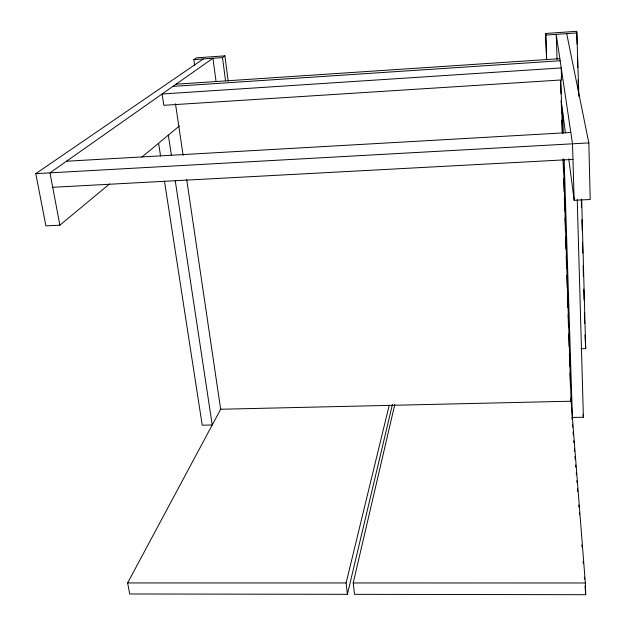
<?xml version="1.0" encoding="UTF-8"?>
<svg xmlns="http://www.w3.org/2000/svg" width="626" height="626" viewBox="0 0 626 626"><rect width="100%" height="100%" fill="white"/><g stroke="black" fill="none" stroke-linecap="round" stroke-linejoin="round"><path stroke-width="0.94" d="M570.857 398.011L585.349 582.978L585.693 594.7L354.48 594.332L353.22 582.955L394.842 404.326M220.884 408.817L127.634 582.931L129.723 593.98L347.399 594.324L392.463 404.318M347.399 594.324L346.115 582.955L389.184 405.39M203.372 58.914L35.784 173.645L45.901 225.853L59.877 225.18L109.495 183.981M141.828 157.142L179.412 125.936M194.663 65.378L193.849 59.58L222.496 57.584L224.883 55.863L228.193 81.067M193.849 59.58L196.447 57.85L224.883 55.863M546.584 59.814L545.629 33.475L576.781 31.3L578.901 96.435M546.67 59.493L545.786 35.087L577.188 32.904M176.039 84.197L559.84 58.68M172.917 86.388L560.153 60.753M561.6 79.948L163.824 105.309L162.111 93.994L561.217 67.937L561.6 79.948L561.201 77.123M66.513 161.226L570.818 132.469M35.784 173.645L588.839 142.908L590.216 199.506L574.159 200.289L568.768 158.84M52.701 187.291L572.962 159.411M580.936 348.752L585.693 348.612L581.664 199.068M577.235 199.647L583.393 417.237L572.383 417.464L564.143 159.466M127.634 582.931L346.115 582.955M353.22 582.955L585.349 582.978M566.694 33.632L588.839 142.908M59.877 225.18L49.97 172.854L212.926 58.249L216.056 81.505M158.636 143.503L160.577 156.046M164.458 181.125L202.229 425.195L212.23 424.984L175.217 180.546M168.339 135.13L171.407 155.42M175.491 103.791L183.121 155.373M186.689 179.506L220.657 409.248L571.108 401.211L563.306 158.847M222.496 57.584L225.571 80.856M561.24 101.013L565.38 132.814M585.693 348.612L584.989 335.035M583.111 414.365L583.393 417.237M545.629 33.475L545.786 35.087M571.937 417.378L572.086 419.326M572.461 424.193L572.688 427.12M573.072 431.987L573.299 434.913M573.752 440.759L573.901 442.707M574.355 448.552L574.582 451.479M574.958 456.346L575.184 459.273M575.638 465.118L575.787 467.066M576.241 472.912L576.397 474.86M576.851 480.705L577 482.654M577.454 488.499L577.681 491.426M578.737 505.065L578.893 507.013M579.347 512.858L579.496 514.807M581.836 545.011L581.992 546.96M583.127 561.577L583.275 563.525M584.332 577.164L584.488 579.113M585.013 585.928L585.693 594.7M562.61 111.584L563.298 133.08M560.779 80.261L562.492 133.44M560.567 81.137L560.974 93.83M561.201 100.669L561.608 113.361M561.827 120.192L562.234 132.884M563.087 159.247L563.494 171.939M563.721 178.778L564.128 191.47M564.347 198.301L564.754 211.001M564.981 217.832L565.388 230.525M565.575 236.385L565.982 249.078M566.209 255.909L566.616 268.601M566.835 275.44L567.242 288.132M567.469 294.963L567.876 307.656M568.095 314.495L568.502 327.187M568.729 334.018L569.136 346.71M569.355 353.549L569.762 366.241M569.989 373.073L570.396 385.765M557.062 59.517L556.224 34.36L572.508 143.816L574.159 200.289M576.859 34.227L577.125 44M577.493 57.67L577.759 67.436M578.103 80.136L578.393 90.88M581.319 199.287L581.531 207.096M581.875 219.796L582.164 230.54M582.485 242.254L582.775 252.998M583.119 265.698L583.409 276.442M583.753 289.134L584.042 299.877M584.387 312.577L584.676 323.321"/></g></svg>
